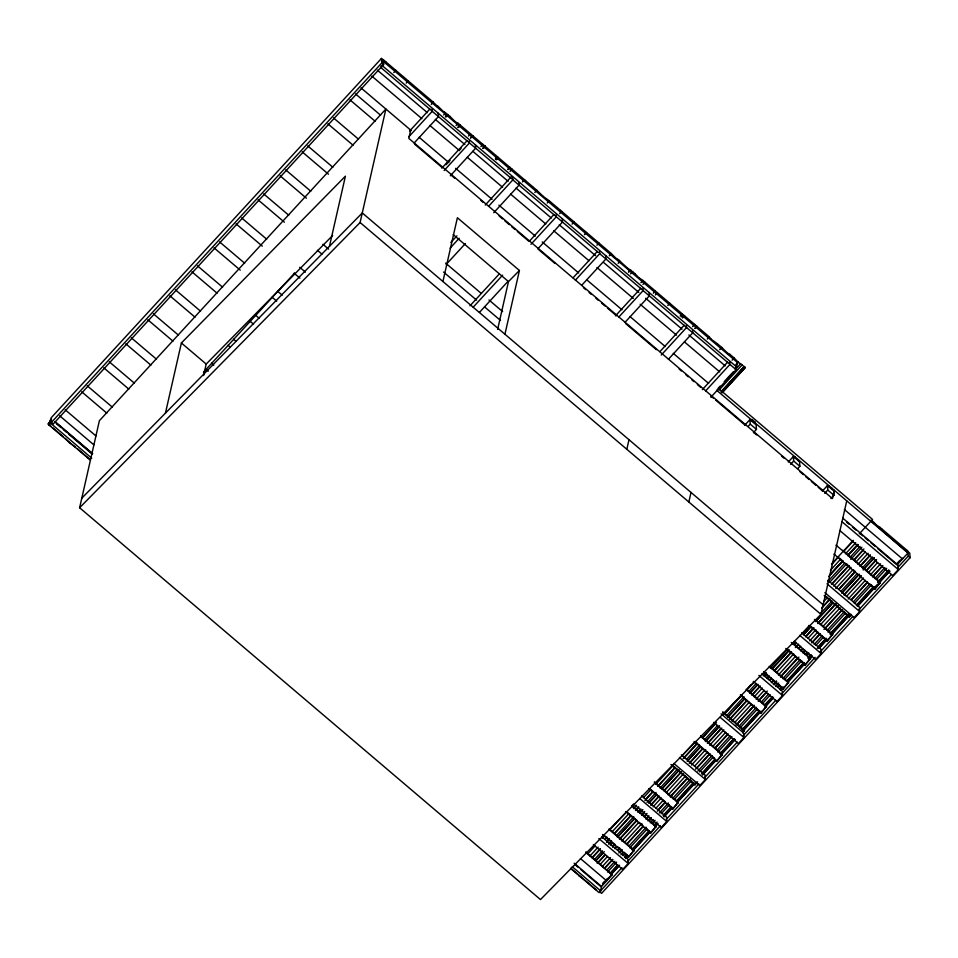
<?xml version="1.0" encoding="UTF-8"?>
<svg xmlns="http://www.w3.org/2000/svg" width="958" height="958" viewBox="0 0 958 958"><rect width="100%" height="100%" fill="white"/><g stroke="black" fill="none" stroke-linecap="round" stroke-linejoin="round"><path stroke-width="1.44" d="M49.086 425.041L49.864 420.574L51.504 418.874L50.738 423.34L49.086 425.041L90.076 459.888M431.052 110.23L380.973 67.647L381.356 65.419M380.973 67.647L382.613 65.946L383.392 61.48L737.373 362.435L736.594 366.902L734.954 368.602M570.597 868.415L599.061 892.616L600.702 890.916L601.48 886.449L574.153 863.218M79.622 507.752L99.392 420.706L385.882 109.044L360.1 222.519L79.622 507.752L540.48 899.574L820.958 614.341L846.74 500.866M165.447 413.126L181.385 342.976L345.407 176.176L329.468 246.314M203.587 375.524L206.198 364.064L332.606 235.512M410.695 130.144L408.815 138.395L832.454 498.567L834.334 490.316M442.907 281.508L457.397 217.741L519.428 270.479L504.938 334.246M497.621 329.42L508.482 281.592L519.428 270.479M626.819 449.278L628.987 439.71M688.838 502.016L691.017 492.448M381.452 58.426L51.073 417.892L51.397 422.406L53.253 423.987L383.631 64.521L383.32 60.007L381.452 58.426L381.775 62.941L383.631 64.521M49.924 421.724L47.924 423.951L50.822 426.178M48.535 424.214L50.546 421.999M51.397 422.406L381.775 62.941M393.798 72.557L395.81 70.341L397.857 72.078L433.303 102.219L431.28 104.422M406.204 83.107L408.216 80.891M409.653 131.018L429.891 108.996M408.934 136.659L432.226 111.32L432.07 109.056M203.503 372.207L294.633 273.042M414.131 143.029L438.429 116.589L438.189 113.2M443.686 114.972L445.698 112.745L443.889 111.954M445.458 116.469C447.35 112.972 449.398 114.697 445.997 116.924M445.698 116.684L447.733 114.505M456.092 125.522L458.104 123.295L532.552 186.594M458.104 127.234L460.211 125.127M458.128 127.234L460.151 125.031M458.391 127.474L460.403 125.282M468.498 136.06L470.51 133.845M441.818 168.153L467.097 140.646M470.51 137.772L472.593 135.641M446.009 164.74L450.044 160.345M459.133 150.454L461.157 148.25M470.785 138L472.797 135.797M444.129 170.5L469.444 142.958L469.288 140.694M450.332 175.781L475.647 148.227L475.408 144.838M480.904 146.61L482.916 144.395M483.179 148.538L485.119 146.311M495.322 158.872L497.406 156.741M495.585 159.088L497.621 156.92M496.4 159.782L498.423 157.579M507.728 169.41L509.752 167.219M507.991 169.638L509.955 167.422M510.027 171.374L512.063 169.171M450.835 242.494L456.906 235.884M485.227 205.072L511.536 176.452M450.08 248.182L459.193 238.267M488.556 206.317L512.865 179.876L512.698 177.613M446.153 264.468L465.396 243.536M493.753 212.688L519.068 185.145L518.901 182.882M522.433 181.924L524.469 179.721L526.373 182.092M534.839 192.474L536.875 190.271L532.528 186.582M547.246 203.012L549.281 200.821L543.138 196.33M469.983 305.818L499.31 273.904M529.666 240.889L553.94 214.472M473.24 307.135L502.615 275.185M530.96 244.326L556.275 216.783L556.119 214.532M559.664 213.574L561.699 211.371L559.64 209.622M479.443 312.404L507.8 281.556M538.18 248.505L562.478 222.064L562.238 218.675M572.07 224.124L574.105 221.921L561.687 211.371M584.476 234.662L586.512 232.471L584.464 230.722M596.882 245.212L598.918 243.009L586.5 232.471M573.076 277.796L597.361 251.379M575.399 280.143L599.696 253.702L599.54 251.439M581.602 285.412L605.899 258.971L605.66 255.582M609.288 255.762L611.324 253.559L598.906 243.009M618.161 263.306L620.461 261.354M630.556 273.844L632.603 271.653L628.759 269.126M640.938 282.67L642.962 280.466L682.228 313.841L680.18 316.032M642.962 284.394L645.081 282.299M615.491 315.817L640.77 288.298M618.808 317.062L643.117 290.609L642.962 288.358M625.011 322.331L649.32 295.89L649.081 292.501M653.344 293.208L655.368 291.016M655.368 294.944L657.451 292.813M667.774 305.494L669.846 303.339M681.258 316.954L683.282 314.739M682.491 317.996L684.527 315.793L682.312 313.973M659.918 351.622L684.192 325.217M661.224 355.071L686.539 327.528L686.371 325.265M692.61 326.594L694.634 324.391L684.515 315.793M668.433 359.238L692.742 332.797L692.574 330.546M707.303 339.096L709.327 336.893L694.61 324.391M719.709 349.634L721.733 347.443L717.398 343.742M702.322 389.643L727.613 362.124M732.104 360.184L734.139 357.981L729.804 354.292M705.651 390.888L729.948 364.447L729.792 362.184M736.103 364.327L738.163 362.112L744.51 366.818M736.307 364.495L738.331 362.28M718.153 388.289L720.165 386.062M724.224 381.679L733.325 371.752M735.361 369.572L740.402 364.052L742.21 364.842L718.943 390.181M710.836 397.259L736.151 369.716L735.924 366.327M720.967 391.894L744.234 366.567L721.997 390.804M722.26 391.044L744.498 366.794L745.312 367.489L722.033 392.804L745.312 367.477M744.857 425.113L749.922 419.604L756.125 424.873L756.449 429.388L753.419 432.693M748.222 426.31L750.246 424.119L749.922 419.604M788.278 462.019L793.344 456.511L799.547 461.792L799.87 466.306L797.846 468.498M790.625 464.331L793.667 461.026L793.344 456.511M822.395 491.023L827.461 485.514L833.664 490.795L833.975 495.31L830.945 498.603M824.742 493.334L827.772 490.029L827.461 485.514M832.119 563.4L853.339 540.312M859.41 533.714L872.534 519.416L718.392 388.361M831.544 564.573L838.633 556.873M843.687 551.365L852.8 541.462M830.43 570.25L840.549 559.244M845.603 553.748L855.722 542.743M857.769 544.479L847.662 555.484L857.793 544.503M828.67 576.596L842.848 561.196M847.878 555.688L858.021 544.695M827.712 581.662L844.896 562.933M849.962 557.448L860.068 546.431M829.52 582.452L846.704 563.723M850.752 559.34L861.865 547.222M831.532 584.164L848.752 565.471M853.782 559.951L863.912 548.958M831.819 584.416L848.992 565.675M854.069 560.202L863.158 550.275M588.08 853.542L595.181 845.83M602.247 838.13L604.282 835.927M609.324 830.43L626.532 811.725M631.573 806.217L633.609 804.013M833.843 586.128L851.039 567.423M856.093 561.915L865.206 552.012M590.008 855.913L598.103 847.111M605.169 839.4L607.204 837.196M612.246 831.7L628.448 814.096M633.489 808.588L636.531 805.295M643.608 797.583L650.698 789.883M655.739 784.374L672.947 765.67M682.036 755.766L695.197 741.468M823.617 601.708L827.676 597.301M835.759 588.499L852.955 569.794M858.009 564.286L868.128 553.281M592.08 857.673L600.151 848.848M607.252 841.172L609.252 838.945M614.329 833.472L630.496 815.833M635.573 810.36L638.579 807.031M645.68 799.355L652.745 791.619M657.823 786.147L674.995 767.418M683.102 758.64L697.232 743.204M702.322 737.732L716.452 722.296M723.553 714.62L741.731 694.778M746.821 689.305L750.856 684.91M821.653 607.875L829.724 599.049M838.849 589.17L855.003 571.531M860.08 566.058L870.175 555.029M592.284 857.853L600.403 849.051M606.45 842.441L609.504 839.148M614.533 833.64L630.735 816.048M635.777 810.528L638.83 807.235M644.878 800.625L652.985 791.835M658.026 786.326L675.234 767.621M684.323 757.706L697.484 743.408M702.525 737.9L715.686 723.601M724.775 713.698L741.983 694.993M747.024 689.485L754.126 681.785M821.856 608.043L829.975 599.253M839.052 589.338L855.255 571.746M860.284 566.226L870.427 555.233M594.367 859.625L602.45 850.8M608.522 844.214L611.551 840.896M616.617 835.412L633.801 816.683M637.848 812.3L640.878 808.983M646.961 802.397L656.05 792.47M660.098 788.087L677.282 769.37M686.395 759.478L699.532 745.156M704.597 739.672L717.734 725.35M726.847 715.458L744.031 696.729M749.096 691.245L756.173 683.533M763.263 675.845L766.28 672.528M770.34 668.145L787.524 649.416M792.589 643.932L794.601 641.716M802.696 632.927L808.756 626.304M820.91 613.12L832.011 600.989M841.136 591.11L857.302 573.483M862.368 567.998L872.475 556.981M603.241 852.692L596.163 860.392L604.259 851.614M634.591 818.575L617.395 837.28L634.603 818.599M642.686 809.773L639.645 813.079L642.698 809.785M749.886 693.125L757.97 684.323L749.898 693.137M767.071 674.42L765.047 676.611L767.083 674.432M796.397 642.507L794.386 644.71L796.409 642.519M841.914 592.978L859.11 574.273M841.926 593.002L859.122 574.297M597.169 863.23L605.288 854.428M612.342 846.716L614.389 844.525M619.419 839.016L636.639 820.311M641.668 814.803L644.722 811.51M650.769 804.9L658.888 796.11M663.918 790.59L681.138 771.897M689.209 763.083L702.37 748.785M707.411 743.276L720.572 728.978M729.661 719.063L746.869 700.37M751.91 694.849L760.017 686.06M767.083 678.348L769.118 676.156M774.16 670.648L791.368 651.943M795.391 647.536L798.445 644.243M805.51 636.531L813.617 627.741M817.641 623.323L835.867 603.528M843.938 594.714L861.146 576.009M866.188 570.501L876.319 559.508M598.475 862.368L605.54 854.644M612.641 846.968L614.641 844.74M619.718 839.268L636.89 820.527M641.968 815.054L643.968 812.827M651.069 805.151L659.14 796.314M664.217 790.841L681.389 772.112M689.497 763.334L702.621 749M708.716 742.426L721.841 728.092M729.948 719.314L747.12 700.573M752.198 695.101L760.269 686.275M767.37 678.599L769.37 676.372M774.447 670.887L791.619 652.159M796.697 646.686L798.697 644.459M805.798 636.783L813.869 627.945M817.94 623.574L836.118 603.744M844.226 594.966L861.398 576.225M866.475 570.752L876.57 559.723M600.486 864.08L607.576 856.38M614.653 848.68L616.689 846.477M621.73 840.968L638.938 822.263M643.98 816.767L647.021 813.462M653.081 806.864L661.176 798.062M666.229 792.553L683.425 773.848M691.508 765.047L705.675 749.635M709.71 745.24L723.889 729.828M731.96 721.027L749.168 702.322M754.209 696.813L762.317 688.012M769.382 680.312L771.418 678.108M776.459 672.6L793.667 653.895M798.709 648.398L800.744 646.195M807.81 638.495L815.917 629.693M820.958 624.185L838.166 605.48M846.249 596.678L863.445 577.961M868.487 572.465L877.6 562.562M602.402 866.451L610.509 857.65M617.575 849.95L619.61 847.746M624.652 842.25L641.86 823.545M645.896 819.138L648.937 815.833M656.002 808.133L663.104 800.433M668.145 794.924L685.353 776.22M694.442 766.316L707.591 752.006M712.644 746.51L725.805 732.199M734.894 722.296L751.084 704.693M756.125 699.184L764.233 690.383M771.298 682.683L773.334 680.479M778.375 674.983L795.583 656.266M800.625 650.769L802.66 648.566M809.726 640.866L817.833 632.064M822.874 626.556L840.082 607.851M848.165 599.049L865.361 580.344M870.415 574.836L880.534 563.831M604.486 868.223L612.557 859.398M619.658 851.722L621.658 849.495M626.736 844.01L642.902 826.383M647.979 820.91L650.985 817.581M658.086 809.905L665.139 802.169M670.229 796.697L687.389 777.956M695.508 769.178L709.639 753.754M714.728 748.27L727.852 733.936M735.96 725.17L754.138 705.327M758.209 700.957L767.286 691.029M773.381 684.443L776.387 681.114M780.459 676.743L797.631 658.014M802.708 652.53L804.708 650.302M811.809 642.626L819.88 633.801M823.94 629.43L842.13 609.587M851.255 599.708L867.409 582.081M872.487 576.608L882.581 565.567M604.69 868.403L612.809 859.601M618.856 852.991L621.91 849.698M626.939 844.19L643.141 826.586M649.189 819.976L651.236 817.785M657.284 811.175L665.391 802.385M670.432 796.864L687.64 778.171M696.717 768.256L709.89 753.958M714.931 748.449L728.092 734.151M737.181 724.236L754.389 705.543M758.413 701.124L766.532 692.335M773.585 684.623L776.639 681.33M780.662 676.923L798.888 657.116M802.912 652.709L804.96 650.518M812.013 642.806L820.132 634.016M825.161 628.496L842.381 609.803M851.458 599.888L867.661 582.284M872.69 576.776L882.833 565.783M606.773 870.163L614.856 861.35M620.928 854.764L622.94 852.536M629.023 845.962L646.207 827.233M650.254 822.85L653.284 819.533M659.367 812.947L668.456 803.02M672.504 798.637L690.706 778.806M697.795 771.13L711.938 755.706M717.003 750.222L730.14 735.888M739.253 726.008L756.437 707.279M761.502 701.795L768.567 694.071M775.669 686.395L778.686 683.066M782.746 678.683L799.918 659.966M804.995 654.482L807.007 652.254M814.096 644.578L822.168 635.753M827.245 630.268L844.417 611.539M853.542 601.66L869.708 584.033M874.774 578.548L884.881 567.519M607.564 872.055L616.653 862.14M622.736 855.554L624.748 853.339M629.813 847.854L646.997 829.125M652.063 823.64L655.08 820.323M661.164 813.737L669.247 804.912M674.312 799.427L691.496 780.698M699.591 771.92L712.728 757.598M717.793 752.09L731.948 736.69M740.055 727.9L757.227 709.171M762.305 703.687L770.376 694.873M777.465 687.185L779.477 684.958M784.554 679.485L801.726 660.757M806.792 655.272L808.803 653.045M815.905 645.369L822.97 637.645M828.035 632.16L845.219 613.431M854.332 603.552L871.505 584.823M876.582 579.339L886.677 568.31M610.593 872.666L617.694 864.978M624.748 857.266L626.795 855.075M631.825 849.566L649.045 830.861M654.075 825.353L657.128 822.06M663.175 815.45L671.295 806.648M676.324 801.139L693.544 782.447M701.615 773.633L714.776 759.335M719.817 753.826L732.978 739.528M742.067 729.613L759.275 710.908M764.316 705.399L772.423 696.61M779.477 688.898L781.524 686.706M786.566 681.186L803.774 662.493M807.798 658.086L810.851 654.793M817.916 647.081L826.024 638.279M830.047 633.873L848.273 614.078M856.344 605.264L873.552 586.559M877.576 582.153L888.725 570.058M610.881 872.918L617.934 865.194M625.047 857.518L627.047 855.278M632.124 849.806L649.296 831.077M654.374 825.604L656.374 823.365M663.475 815.689L671.534 806.864M676.623 801.391L693.784 782.65M701.903 773.872L715.027 759.55M721.123 752.964L734.247 738.63M742.354 729.864L759.526 711.123M764.604 705.651L772.675 696.813M779.776 689.137L781.776 686.91M786.853 681.437L804.025 662.708M809.103 657.224L811.103 654.997M817.198 648.422L826.275 638.495M830.346 634.124L848.525 614.282M856.632 605.504L873.804 586.775M877.875 582.404L888.976 570.261M602.57 883.492L604.594 881.288M610.653 874.69L618.748 865.876M625.825 858.176L627.849 855.973M632.903 850.476L650.099 831.76M655.152 826.263L657.176 824.06M664.253 816.36L672.348 807.546M677.402 802.062L693.58 784.434M702.681 774.543L715.83 760.233M720.895 754.736L735.049 739.325M743.145 730.523L760.329 711.806M765.394 706.321L773.477 697.508M780.554 689.808L782.578 687.605M787.644 682.108L804.828 663.391M808.875 658.996L811.905 655.691M818.994 647.991L827.077 639.178M831.125 634.783L849.327 614.976M857.422 606.174L876.63 585.266M879.672 581.961L889.778 570.956M605.468 880.665L607.492 878.474M611.539 874.067L619.622 865.266M625.694 858.655L627.718 856.452M633.789 849.854L649.979 832.239M655.033 826.742L658.062 823.437M664.134 816.839L672.229 808.025M677.282 802.529L694.478 783.812M702.573 775.01L715.722 760.7M721.793 754.102L734.942 739.792M743.037 730.99L761.251 711.171M765.286 706.776L773.381 697.963M780.471 690.263L783.5 686.958M787.548 682.563L804.744 663.846M809.797 658.35L811.821 656.146M818.898 648.434L826.994 639.633M832.059 634.136L849.255 615.419M858.356 605.516L874.534 587.901M876.558 585.709L889.719 571.399M896.796 563.687L899.825 560.394M602.941 884.15L611.204 875.157M634.172 850.177L628.711 856.847L634.172 850.177L609.108 828.862M656.23 826.191L650.757 832.861L656.23 826.191L632.304 805.846M678.276 802.193L672.815 808.875L678.276 802.193L654.35 781.848M696.658 782.195L694.861 784.877L697.628 781.884M722.38 754.209L716.919 760.88L722.38 754.209L700.729 735.804M742.594 732.223L744.438 730.224L722.787 711.818M766.484 706.226L761.023 712.908L766.484 706.226L747.12 689.76M788.542 682.24L783.069 688.91L788.542 682.24L770.304 666.732M810.588 658.254L805.127 664.924L810.588 658.254L792.362 642.746M832.646 634.268L827.173 640.938L832.646 634.268L815.545 619.73M851.063 614.952L849.231 616.952L851.015 614.27M880.402 582.248L874.941 588.931L880.402 582.248L842.8 550.287M896.939 564.262L902.46 558.263L902.496 558.945L844.381 509.524M870.367 520.29L908.016 552.946L896.987 564.933L877.612 548.467M585.913 851.878L612.174 874.846L601.145 886.833L580.632 869.397M742.642 732.894L744.438 730.224M621.97 867.577L599.72 891.79L601.576 893.371L910.1 557.688L909.777 553.161L907.921 551.58L908.244 556.107L910.1 557.688M628.041 860.979L660.409 825.748M666.481 819.15L698.849 783.931M704.92 777.321L737.289 742.103M743.36 735.505L775.729 700.286M781.8 693.676L815.174 657.356M820.24 651.859L852.608 616.641M858.667 610.03L891.048 574.812M898.125 567.112L908.244 556.107M601.923 836.933L627.861 858.991L628.173 863.505L622.664 869.505L593.337 844.573M641.632 795.906L666.445 816.994L666.768 821.509L661.248 827.508L634.184 804.504M681.354 754.868L705.04 775.01L705.351 779.525L699.843 785.524L673.905 763.466M721.075 713.842L743.624 733.026L743.947 737.54L738.438 743.54L713.626 722.44M761.921 673.773L782.219 691.029L782.542 695.544L777.022 701.543L753.335 681.413M801.642 632.747L820.814 649.045L821.126 653.56L815.617 659.559L794.182 641.345M827.82 580.213L859.398 607.049L859.721 611.575L854.201 617.575L824.886 592.643M842.729 518.086L897.993 565.064L898.305 569.579L892.796 575.578L839.795 530.516M81.789 498.196L362.28 212.951L823.126 604.773M385.691 61.767L383.404 59.791M559.628 209.646L557.34 207.67M584.464 230.758L574.093 221.921M632.639 271.725L634.903 273.605M882.354 529.391L880.079 527.415M907.19 550.491L882.366 529.367M63.204 436.716L52.846 427.891M88.04 457.816L77.658 448.979M382.805 59.54L383.416 59.815M395.822 70.353L385.703 61.743M443.626 111.739L450.044 116.445M456.295 122.504L458.116 123.319M557.364 207.694L549.269 200.821M617.575 259.618L619.395 260.432M642.974 280.478L638.926 277.736M717.41 343.766L711.243 339.264M727.996 353.502L729.816 354.316M880.091 527.427L876.211 524.864M570.884 868.307L595.445 889.192M579.195 876.127L581.003 876.917M454.032 120.552L456.307 122.528M615.311 257.666L617.587 259.642M728.008 353.514L721.721 347.431M69.263 442.548L75.371 447.027M907.094 550.443L907.98 551.149M876.127 524.756L871.996 520.553M433.028 101.979L439.554 108.266M443.901 111.978L437.363 105.667M454.02 120.576L450.032 116.445M536.863 190.271L543.15 196.354M617.551 259.115L628.771 269.15M638.89 277.748L634.891 273.605M738.127 362.124L734.127 357.981M382.613 65.946L736.594 366.902M432.226 111.32L468.606 142.167M469.444 142.958L511.859 178.93M512.865 179.876L555.113 215.706M556.275 216.783L598.367 252.481M599.696 253.702L642.758 290.214M643.117 290.609L649.32 295.89M649.584 296.022L686 326.989M686.539 327.528L729.254 363.765M729.948 364.447L736.151 369.716M377.368 70.15L427.388 112.673M435.351 119.439L464.905 144.574M472.869 151.34L508.099 181.302M516.063 188.067L551.305 218.029M559.256 224.795L595.636 255.714M603.6 262.48L638.842 292.441M645.656 298.249L682.036 329.169M688.862 334.977L725.242 365.896M371.86 76.149L421.879 118.672M429.831 125.438L459.397 150.562M467.348 157.328L502.591 187.289M510.554 194.055L545.797 224.016M553.748 230.782L588.99 260.744M596.954 267.51L633.322 298.441M640.148 304.237L676.528 335.168M684.479 341.934L719.721 371.896M361.034 87.908L411.174 130.528M419.149 137.317L448.775 162.501M455.613 168.321L492.077 199.324M498.914 205.132L535.378 236.135M542.216 241.943L578.68 272.946M586.667 279.736L621.993 309.769M629.969 316.547L665.295 346.58M673.27 353.358L708.597 383.392M716.572 390.181L908.016 552.946M750.246 424.119L756.449 429.388M793.667 461.026L799.87 466.306M827.772 490.029L833.975 495.31M355.514 93.896L380.589 115.211M414.778 144.275L442.129 167.53M451.242 175.278L454.655 178.188M480.868 200.473L483.143 202.413M499.106 215.969L502.519 218.879M504.794 220.819L509.357 224.687M511.632 226.627L515.057 229.537M517.332 231.477L528.732 241.165M537.845 248.912L554.945 263.45M583.434 287.663L585.709 289.603M589.122 292.513L591.409 294.453M595.96 298.321L598.247 300.261M601.66 303.171L605.085 306.069M607.36 308.009L616.473 315.757M625.586 323.517L656.362 349.67M679.15 369.046L681.425 370.986M685.988 374.865L688.263 376.793M691.688 379.703L693.963 381.643M697.388 384.553L700.801 387.451M711.052 396.181L713.339 398.109M715.614 400.049L745.24 425.244M754.365 432.992L756.64 434.932M781.704 456.248L783.991 458.175M799.942 471.743L803.355 474.653M805.642 476.593L809.055 479.491M811.342 481.431L815.893 485.311M818.18 487.251L822.73 491.119M350.005 99.895L375.081 121.211M846.848 522.302L849.123 524.242M852.548 527.151L855.961 530.061M859.386 532.959L862.799 535.869M865.086 537.809L868.499 540.719M870.774 542.647L875.337 546.527M841.914 521.643L898.305 569.579M333.468 117.894L358.531 139.209M836.011 545.15L880.45 582.931M839.567 558.215L842.98 561.125M846.405 564.034L849.818 566.932M853.243 569.842L855.518 571.782M858.931 574.692L861.218 576.62M870.331 584.38L874.894 588.248M327.959 123.893L353.023 145.209M833.915 554.047L874.941 588.931M453.23 234.614L508.482 281.592M827.017 583.769L859.721 611.575M307.757 145.915L332.833 167.231M445.65 263.139L480.976 293.172M488.951 299.962L502.627 311.589M825.257 595.924L849.183 616.269M302.249 151.915L328.462 174.2M443.554 272.048L476.593 300.141M484.58 306.919L500.531 320.487M824.155 595.636L849.231 616.952M360.1 222.519L820.958 614.341M285.712 169.901L310.775 191.217M814.456 619.443L832.694 634.938M810.037 625.73L827.125 640.255M280.191 175.901L306.404 198.186M808.947 625.442L827.173 640.938M799.702 635.346L821.126 653.56M263.654 193.887L288.729 215.203M322.918 244.266L328.606 249.116M791.26 642.459L810.636 658.924M786.841 648.746L805.079 664.241M258.145 199.887L284.358 222.172M317.397 250.266L321.96 254.133M785.752 648.458L805.127 664.924M241.608 217.873L266.671 239.189M299.722 267.282L305.422 272.132M769.214 666.445L788.59 682.91M763.658 671.762L783.021 688.227M236.087 223.873L262.3 246.158M294.202 273.281L299.902 278.119M763.706 672.444L783.069 688.91M758.856 675.414L782.542 695.544M219.55 241.871L244.625 263.187M277.664 291.28L282.227 295.148M746.019 689.473L766.532 706.908M740.462 694.79L760.975 712.225M214.041 247.859L240.254 270.144M272.156 297.279L276.718 301.147M740.51 695.46L761.023 712.908M197.504 265.857L222.567 287.172M255.618 315.266L259.031 318.176M722.835 712.489L744.486 730.906M720.26 717.398L743.947 737.54M191.983 271.856L217.059 293.172M250.11 321.265L253.523 324.175M175.446 289.843L200.521 311.158M233.56 339.264L235.848 341.192M700.777 736.474L722.428 754.892M695.221 741.791L714.596 758.269M169.937 295.842L195.001 317.158M228.052 345.251L230.327 347.191M694.131 741.504L716.919 760.88M679.414 757.479L705.351 779.525M153.4 313.829L178.463 335.156M211.502 363.238L213.79 365.19M181.385 342.976L206.198 364.064M672.025 764.819L693.676 783.225M147.879 319.828L172.955 341.156M205.994 369.237L208.281 371.189M670.935 764.532L694.861 784.877M131.342 337.839L156.417 359.154M654.398 782.53L678.324 802.876M649.979 788.817L664.792 801.415M667.067 803.343L671.63 807.223M125.833 343.826L150.897 365.142M648.889 788.53L672.815 808.875M639.705 798.505L666.768 821.509M109.296 361.825L134.359 383.14M632.34 806.528L656.278 826.874M626.783 811.845L637.046 820.563M639.321 822.503L642.734 825.401M645.021 827.341L649.572 831.221M103.775 367.824L128.851 389.14M625.694 811.546L650.757 832.861M87.238 385.811L112.314 407.126M609.156 829.544L634.22 850.86M604.737 835.831L614.988 844.549M617.263 846.489L621.826 850.357M624.101 852.297L627.526 855.207M81.729 391.81L106.793 413.126M602.498 834.562L628.711 856.847M598.858 838.573L628.173 863.505M65.192 409.796L95.956 435.962M585.961 852.56L612.174 874.846M59.671 415.796L93.86 444.859M580.452 858.56L606.654 880.833L606.606 880.163M55.025 421.688L92.627 453.661M54.929 421.771L92.507 453.721M56.438 423.735L61.001 427.603M63.276 429.543L66.701 432.453M68.976 434.393L91.764 453.769M574.932 864.547L578.357 867.457M50.738 423.34L91.728 458.187M572.237 866.715L600.702 890.916M90.076 459.529L87.765 457.577M595.696 889.395L596.499 890.09M615.491 257.822L611.312 253.559M69.407 442.668L65.252 438.429M709.327 336.893L711.255 339.264M831.795 488.149L831.879 489.275M828.694 485.514L828.778 486.64M798.301 459.672L798.385 460.798M795.2 457.038L795.284 458.164M484.94 146.119L482.916 148.322L484.976 146.167M630.556 269.916L628.532 272.12L630.568 269.94M696.921 326.343L694.897 328.546L696.933 326.343M842.597 560.981L829.448 575.291L842.621 561.017M612.342 842.789L610.318 844.992L612.354 842.8M656.841 794.362L648.746 803.175L656.853 794.386M679.09 770.16L661.894 788.865L679.102 770.172M700.322 747.048L687.185 761.347L700.334 747.06M719.542 726.14L705.387 741.54L719.554 726.152M744.821 698.621L727.637 717.338L744.833 698.645M789.32 650.207L772.136 668.912L789.332 650.231M810.564 627.095L803.487 634.795L810.576 627.119M832.813 602.881L815.617 621.598L832.825 602.905M874.271 557.772L863.146 569.878L874.283 557.784M755.06 422.083L751.958 419.448L752.042 420.586L755.144 423.22L755.06 422.083"/></g></svg>
